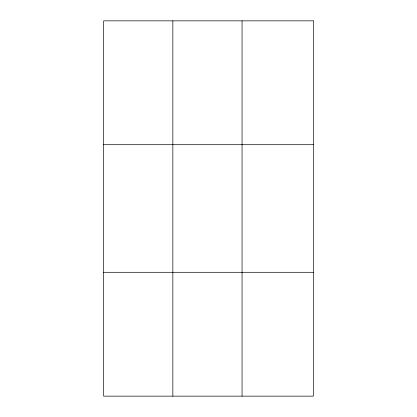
<?xml version="1.0" encoding="UTF-8"?>
<svg xmlns="http://www.w3.org/2000/svg" width="417" height="417" viewBox="0 0 417 417"><rect width="100%" height="100%" fill="white"/><g stroke="black" fill="none" stroke-linecap="round" stroke-linejoin="round"><path stroke-width="0.63" d="M172.841 20.85L172.841 396.15M242.058 20.85L242.058 396.15M103.63 144.699L313.37 144.699M103.63 272.301L313.37 272.301M313.37 20.85L313.37 396.15L103.63 396.15L103.63 20.85L313.37 20.85"/></g></svg>
